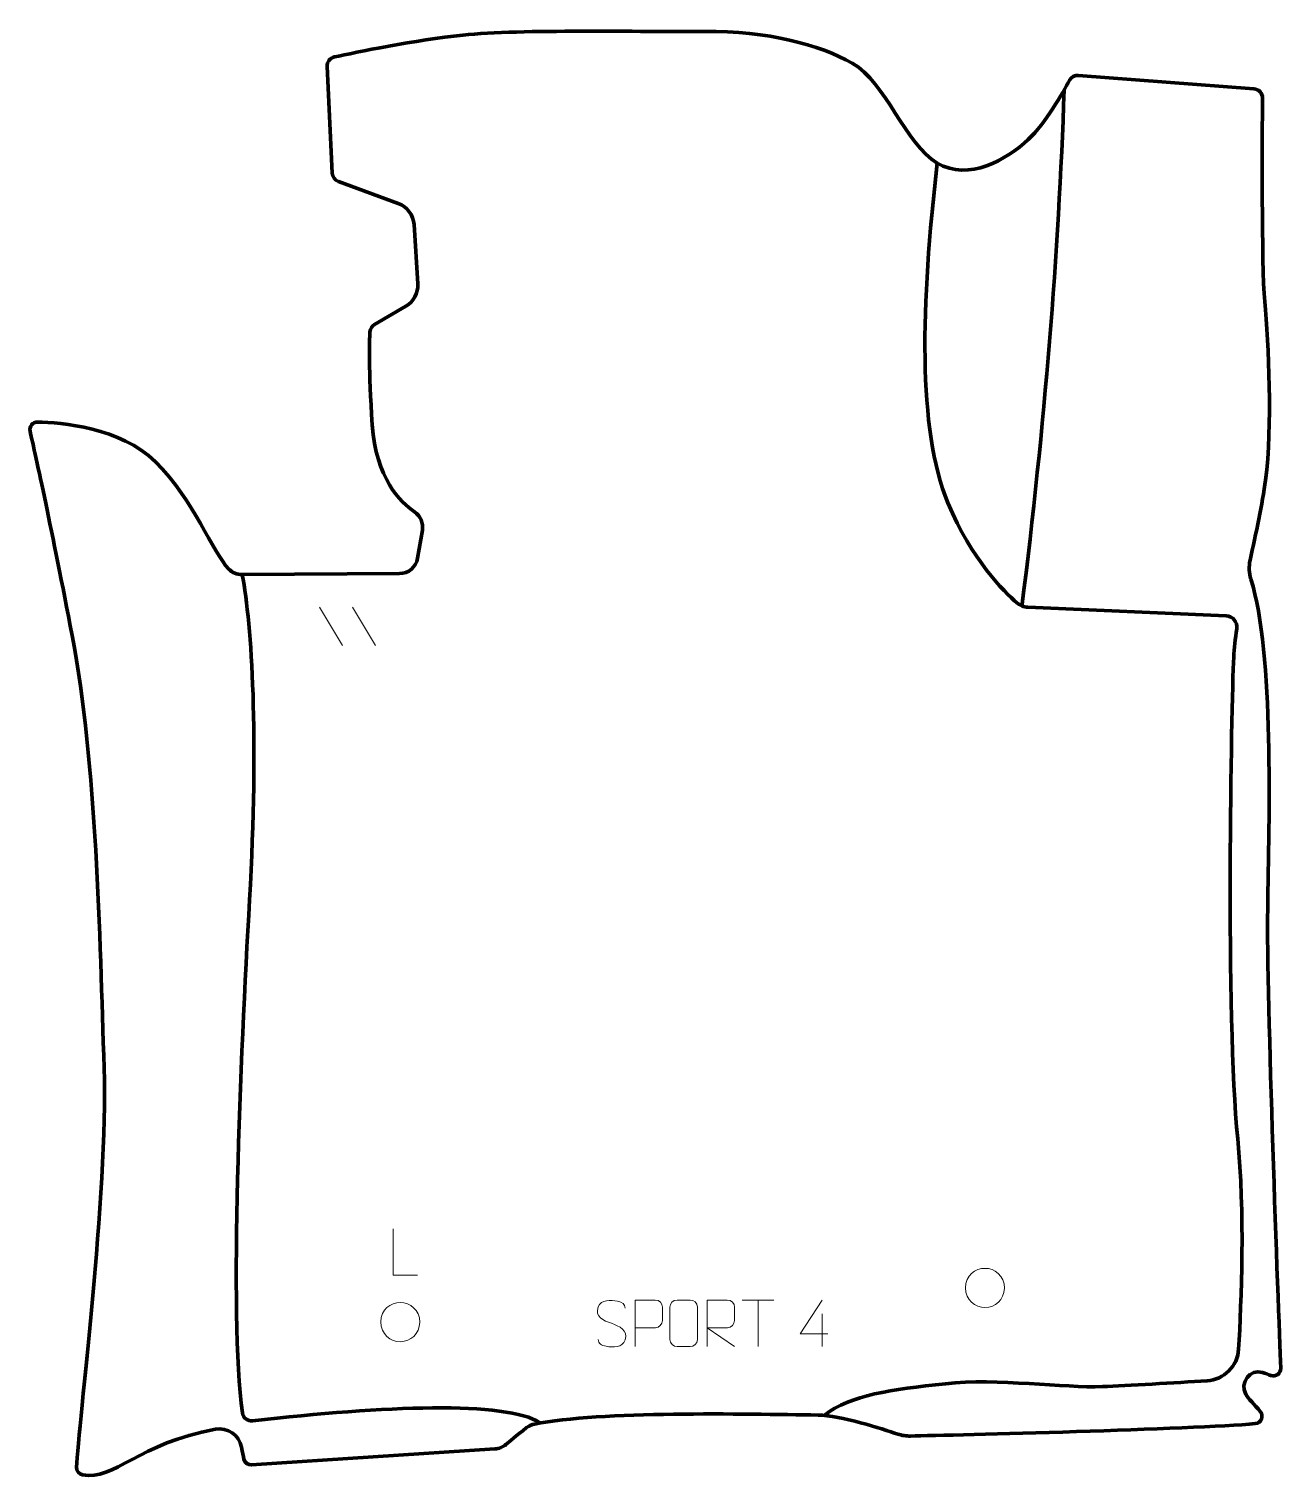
# Model space of a CAD drawing. Header units: millimetres. Extents: x -340 to 332, y -384 to 396.
import ezdxf

# ---------------------------------------------------------------- set-up
doc = ezdxf.new("R2010")
doc.units = ezdxf.units.MM
doc.header["$MEASUREMENT"] = 0
for name, color, linetype in [('layer 1', 7, 'Continuous'), ('layer 2', 7, 'Continuous'), ('layer 3', 7, 'Continuous')]:
    doc.layers.add(name, color=color, linetype=linetype)

msp = doc.modelspace()

# ---------------------------------------------------------------- linework, layer by layer
at = {"layer": 'layer 1', "color": 250, "lineweight": 9}
for points in [[(-183.8256, 85.4063), (-183.8256, 85.4063), (-171.4613, 64.862), (-171.4613, 64.862)], [(-166.0957, 85.4063), (-166.0957, 85.4063), (-153.7314, 64.862), (-153.7314, 64.862)], [(43.1677, -286.5578), (43.1677, -286.5578), (60.1549, -286.5578), (60.1549, -286.5578)], [(51.6615, -311.4878), (51.6615, -311.4878), (51.6615, -286.5343), (51.6615, -286.5343)], [(86.128, -293.8334), (86.128, -293.8334), (86.128, -311.4981), (86.128, -311.4981)]]:
    msp.add_open_spline(points, degree=3, dxfattribs=at)
for points, knots in [([(-131.2831, -273.1651), (-131.2831, -273.1651), (-144.2322, -273.1651), (-144.2322, -273.1651), (-144.2322, -273.1651), (-144.2322, -273.1651), (-144.2322, -248.2115), (-144.2322, -248.2115)], [0, 0, 0, 0, 0.33333333, 0.33333333, 0.33333333, 0.33333333, 1, 1, 1, 1]), ([(162.9507, -279.9098), (163.0214, -273.2694), (168.2954, -269.4234), (173.4507, -269.5204), (173.4507, -269.5204), (178.606, -269.4234), (183.88, -273.4868), (183.9507, -280.1272), (183.9507, -280.1272), (183.5805, -286.4565), (179.1386, -290.4872), (173.4507, -290.5166), (173.4507, -290.5166), (168.2954, -290.6136), (163.0214, -286.5502), (162.9507, -279.9098)], [0, 0, 0, 0, 0.2, 0.2, 0.2, 0.2, 0.4, 0.4, 0.4, 0.4, 0.6, 0.6, 0.6, 0.6, 1, 1, 1, 1]), ([(-150.9615, -298.2607), (-150.8908, -291.6203), (-145.6168, -287.7743), (-140.4615, -287.8713), (-140.4615, -287.8713), (-135.3062, -287.7743), (-130.0322, -291.8377), (-129.9615, -298.4781), (-129.9615, -298.4781), (-130.3317, -304.8074), (-134.7736, -308.8381), (-140.4615, -308.8675), (-140.4615, -308.8675), (-145.6168, -308.9645), (-150.8908, -304.9011), (-150.9615, -298.2607)], [0, 0, 0, 0, 0.2, 0.2, 0.2, 0.2, 0.4, 0.4, 0.4, 0.4, 0.6, 0.6, 0.6, 0.6, 1, 1, 1, 1]), ([(-27.0183, -299.011), (-31.2666, -297.5406), (-36.1747, -295.7448), (-34.1696, -290.2245), (-34.1696, -290.2245), (-32.6661, -286.0846), (-27.4525, -286.4731), (-23.8489, -287.0742), (-23.8489, -287.0742), (-20.9883, -287.5514), (-20.1236, -288.7646), (-19.813, -290.8487)], [0, 0, 0, 0, 0.25, 0.25, 0.25, 0.25, 0.5, 0.5, 0.5, 0.5, 1, 1, 1, 1]), ([(-14.3504, -311.4878), (-14.3504, -311.4878), (-14.3504, -286.5342), (-14.3504, -286.5342), (-14.3504, -286.5342), (-10.7554, -286.5342), (-7.1601, -286.5342), (-3.5647, -286.5342), (-3.5647, -286.5342), (-1.2395, -286.5721), (0.3179, -288.0622), (0.3137, -290.4283), (0.3137, -290.4283), (0.3133, -292.464), (0.3133, -295.5233), (0.3137, -297.5593), (0.3137, -297.5593), (0.3072, -299.4347), (-1.505, -301.3766), (-3.5146, -301.3957), (-3.5146, -301.3957), (-3.5146, -301.3957), (-14.3504, -301.3957), (-14.3504, -301.3957)], [0, 0, 0, 0, 0.14285714, 0.14285714, 0.14285714, 0.14285714, 0.28571429, 0.28571429, 0.28571429, 0.28571429, 0.42857143, 0.42857143, 0.42857143, 0.42857143, 0.57142857, 0.57142857, 0.57142857, 0.57142857, 0.71428571, 0.71428571, 0.71428571, 0.71428571, 1, 1, 1, 1]), ([(8.1417, -286.5346), (10.4674, -286.5346), (12.7935, -286.5346), (15.1196, -286.5346), (15.1196, -286.5346), (17.0662, -286.499), (19.0576, -287.9906), (19.0843, -290.4282), (19.0843, -290.4282), (19.0839, -296.1751), (19.0839, -301.9224), (19.0843, -307.6701), (19.0843, -307.6701), (18.9445, -309.9935), (17.2673, -311.4731), (15.1196, -311.4839), (15.1196, -311.4839), (12.7877, -311.4835), (10.4558, -311.4835), (8.1243, -311.4839), (8.1243, -311.4839), (6.1993, -311.5893), (4.2272, -309.7048), (4.2384, -307.6875), (4.2384, -307.6875), (4.2387, -301.9174), (4.2387, -296.1477), (4.2384, -290.3784), (4.2384, -290.3784), (4.2426, -288.2403), (5.9893, -286.5211), (8.1417, -286.5346)], [0, 0, 0, 0, 0.11111111, 0.11111111, 0.11111111, 0.11111111, 0.22222222, 0.22222222, 0.22222222, 0.22222222, 0.33333333, 0.33333333, 0.33333333, 0.33333333, 0.44444444, 0.44444444, 0.44444444, 0.44444444, 0.55555556, 0.55555556, 0.55555556, 0.55555556, 0.66666667, 0.66666667, 0.66666667, 0.66666667, 0.77777778, 0.77777778, 0.77777778, 0.77777778, 1, 1, 1, 1]), ([(24.3293, -311.4878), (24.3293, -311.4878), (24.3293, -286.5343), (24.3293, -286.5343), (24.3293, -286.5343), (27.9241, -286.5343), (31.5196, -286.5343), (35.1148, -286.5343), (35.1148, -286.5343), (37.4401, -286.572), (38.9974, -288.062), (38.9933, -290.4284), (38.9933, -290.4284), (38.9929, -292.4639), (38.9929, -295.5233), (38.9933, -297.5593), (38.9933, -297.5593), (38.9868, -299.4348), (37.1745, -301.3766), (35.165, -301.3957), (35.165, -301.3957), (35.165, -301.3957), (24.3293, -301.3957), (24.3293, -301.3957), (24.3293, -301.3957), (24.3293, -301.3957), (38.984, -311.4878), (38.984, -311.4878)], [0, 0, 0, 0, 0.125, 0.125, 0.125, 0.125, 0.25, 0.25, 0.25, 0.25, 0.375, 0.375, 0.375, 0.375, 0.5, 0.5, 0.5, 0.5, 0.625, 0.625, 0.625, 0.625, 0.75, 0.75, 0.75, 0.75, 1, 1, 1, 1]), ([(89.0721, -304.5945), (89.0721, -304.5945), (74.2504, -304.5945), (74.2504, -304.5945), (74.2504, -304.5945), (74.2504, -304.5945), (86.128, -286.524), (86.128, -286.524)], [0, 0, 0, 0, 0.33333333, 0.33333333, 0.33333333, 0.33333333, 1, 1, 1, 1]), ([(-27.0183, -299.0111), (-22.9997, -300.6578), (-17.9702, -302.5461), (-19.8042, -307.9064), (-19.8042, -307.9064), (-21.264, -312.1728), (-26.1748, -311.9161), (-29.9009, -311.3614), (-29.9009, -311.3614), (-32.6509, -310.9516), (-33.8718, -309.7381), (-34.2498, -307.6259)], [0, 0, 0, 0, 0.25, 0.25, 0.25, 0.25, 0.5, 0.5, 0.5, 0.5, 1, 1, 1, 1])]:
    msp.add_open_spline(points, degree=3, knots=knots, dxfattribs=at)
at = {"layer": 'layer 2', "color": 230, "lineweight": 200}
msp.add_open_spline([(316.275, 100.4099), (315.2357, 103.7212), (315.0755, 107.2418), (315.8111, 110.6333), (315.8111, 110.6333), (318.9284, 125.0063), (322.4167, 140.8736), (324.109, 153.6452), (324.109, 153.6452), (327.931, 182.4891), (325.735, 226.7438), (323.6718, 249.5157), (323.6718, 249.5157), (321.8891, 269.1902), (322.3321, 339.8181), (322.4855, 358.667), (322.4855, 358.667), (322.5072, 361.2875), (320.4892, 363.4749), (317.8685, 363.676), (317.8685, 363.676), (317.8685, 363.676), (223.6766, 370.909), (223.6766, 370.909), (223.6766, 370.909), (221.7022, 371.0605), (219.8252, 370.0387), (218.8896, 368.2988), (218.8896, 368.2988), (215.3233, 361.668), (205.959, 345.1623), (196.7376, 336.5387), (196.7376, 336.5387), (185.0255, 325.5851), (164.8972, 313.8552), (147.84, 323.8475), (147.84, 323.8475), (130.7826, 333.8399), (120.0772, 367.38), (102.2238, 377.4118), (102.2238, 377.4118), (84.3707, 387.4435), (56.8094, 394.7744), (22.886, 394.4661), (22.886, 394.4661), (-11.0374, 394.1578), (-75.5827, 395.7639), (-106.858, 392.5405), (-106.858, 392.5405), (-132.2169, 389.9268), (-164.5295, 383.2127), (-175.8478, 380.7661), (-175.8478, 380.7661), (-178.2368, 380.2493), (-179.8997, 378.087), (-179.7805, 375.6524), (-179.7805, 375.6524), (-179.7805, 375.6524), (-176.9739, 318.3665), (-176.9739, 318.3665), (-176.9739, 318.3665), (-176.8764, 316.3685), (-175.5898, 314.6221), (-173.7068, 313.9305), (-173.7068, 313.9305), (-173.7068, 313.9305), (-141.5824, 302.134), (-141.5824, 302.134), (-141.5824, 302.134), (-136.7442, 300.3575), (-133.4153, 295.8987), (-133.0972, 290.7685), (-133.0972, 290.7685), (-133.0972, 290.7685), (-131.1208, 258.9177), (-131.1208, 258.9177), (-131.1208, 258.9177), (-130.8175, 254.0301), (-133.3025, 249.3909), (-137.545, 246.9244), (-137.545, 246.9244), (-137.545, 246.9244), (-154.2827, 237.1935), (-154.2827, 237.1935), (-154.2827, 237.1935), (-155.7131, 236.3619), (-156.6386, 234.8779), (-156.7517, 233.227), (-156.7517, 233.227), (-157.121, 227.8401), (-157.5683, 213.5318), (-155.5152, 183.3674), (-155.5152, 183.3674), (-153.562, 154.6779), (-140.4247, 141.7348), (-132.8394, 136.5936), (-132.8394, 136.5936), (-129.6182, 134.4101), (-127.9839, 130.5455), (-128.6295, 126.7166), (-128.6295, 126.7166), (-128.6295, 126.7166), (-131.1529, 111.7426), (-131.1529, 111.7426), (-131.1529, 111.7426), (-131.9577, 106.9667), (-136.0884, 103.4595), (-140.9459, 103.4278), (-140.9459, 103.4278), (-140.9459, 103.4278), (-225.351, 102.8765), (-225.351, 102.8765), (-225.351, 102.8765), (-228.079, 102.8587), (-230.7096, 103.9377), (-232.5966, 105.9031), (-232.5966, 105.9031), (-241.6494, 115.3354), (-250.7801, 142.3093), (-271.987, 163.4841), (-271.987, 163.4841), (-290.5224, 181.9914), (-322.8227, 184.5219), (-335.2611, 184.7827), (-335.2611, 184.7827), (-337.8567, 184.8372), (-339.8119, 182.4514), (-339.2433, 179.9258), (-339.2433, 179.9258), (-336.2426, 166.6089), (-327.4276, 126.6386), (-316.6963, 70.2474), (-316.6963, 70.2474), (-303.402, 0.3869), (-301.8839, -89.7703), (-299.4815, -162.0738), (-299.4815, -162.0738), (-297.2363, -229.6433), (-313.4748, -353.8667), (-314.3037, -376.3216), (-314.3037, -376.3216), (-314.3766, -378.2988), (-312.9808, -380.0122), (-311.0325, -380.3898), (-311.0325, -380.3898), (-294.2622, -383.6375), (-280.7066, -363.2326), (-239.7119, -355.8377), (-239.7119, -355.8377), (-233.2241, -354.6675), (-227.0177, -358.9654), (-225.8013, -365.4265), (-225.8013, -365.4265), (-225.2796, -368.1986), (-224.8057, -370.3625), (-224.4305, -371.9441), (-224.4305, -371.9441), (-223.9802, -373.8423), (-222.2252, -375.1414), (-220.2734, -375.0134), (-220.2734, -375.0134), (-220.2734, -375.0134), (-89.6519, -366.4622), (-89.6519, -366.4622), (-89.6519, -366.4622), (-87.4737, -366.3197), (-85.4025, -365.4715), (-83.7525, -364.0425), (-83.7525, -364.0425), (-81.8892, -362.4285), (-78.5671, -359.6728), (-72.6648, -355.0205), (-72.6648, -355.0205), (-71.4217, -354.0409), (-69.9654, -353.3684), (-68.4126, -353.0614), (-68.4126, -353.0614), (-33.1213, -346.0805), (44.4921, -347.6618), (83.8384, -348.2594), (83.8384, -348.2594), (95.8325, -348.4415), (118.2784, -355.6409), (126.6688, -358.4746), (126.6688, -358.4746), (128.8786, -359.2208), (131.1993, -359.576), (133.5314, -359.522), (133.5314, -359.522), (156.7667, -358.9856), (286.0287, -355.8963), (318.5832, -352.8757), (318.5832, -352.8757), (321.8134, -352.5758), (323.3568, -348.7545), (321.2462, -346.2913), (321.2462, -346.2913), (318.2179, -342.7586), (314.7642, -339.2783), (313.516, -337.0304), (313.516, -337.0304), (310.1097, -330.896), (315.772, -323.3536), (322.4854, -325.3939), (322.4854, -325.3939), (323.6194, -325.7386), (325.8394, -326.5727), (326.9532, -326.9768), (326.9532, -326.9768), (329.6117, -327.9414), (332.3964, -325.8795), (332.286, -323.0533), (332.286, -323.0533), (330.977, -289.5373), (324.5916, -122.8509), (325.2672, -76.6717), (325.2672, -76.6717), (325.9889, -27.3078), (328.7998, 60.5181), (316.275, 100.4099)], degree=3, knots=[0, 0, 0, 0, 0.01785714, 0.01785714, 0.01785714, 0.01785714, 0.03571429, 0.03571429, 0.03571429, 0.03571429, 0.05357143, 0.05357143, 0.05357143, 0.05357143, 0.07142857, 0.07142857, 0.07142857, 0.07142857, 0.08928571, 0.08928571, 0.08928571, 0.08928571, 0.10714286, 0.10714286, 0.10714286, 0.10714286, 0.125, 0.125, 0.125, 0.125, 0.14285714, 0.14285714, 0.14285714, 0.14285714, 0.16071429, 0.16071429, 0.16071429, 0.16071429, 0.17857143, 0.17857143, 0.17857143, 0.17857143, 0.19642857, 0.19642857, 0.19642857, 0.19642857, 0.21428571, 0.21428571, 0.21428571, 0.21428571, 0.23214286, 0.23214286, 0.23214286, 0.23214286, 0.25, 0.25, 0.25, 0.25, 0.26785714, 0.26785714, 0.26785714, 0.26785714, 0.28571429, 0.28571429, 0.28571429, 0.28571429, 0.30357143, 0.30357143, 0.30357143, 0.30357143, 0.32142857, 0.32142857, 0.32142857, 0.32142857, 0.33928571, 0.33928571, 0.33928571, 0.33928571, 0.35714286, 0.35714286, 0.35714286, 0.35714286, 0.375, 0.375, 0.375, 0.375, 0.39285714, 0.39285714, 0.39285714, 0.39285714, 0.41071429, 0.41071429, 0.41071429, 0.41071429, 0.42857143, 0.42857143, 0.42857143, 0.42857143, 0.44642857, 0.44642857, 0.44642857, 0.44642857, 0.46428571, 0.46428571, 0.46428571, 0.46428571, 0.48214286, 0.48214286, 0.48214286, 0.48214286, 0.5, 0.5, 0.5, 0.5, 0.51785714, 0.51785714, 0.51785714, 0.51785714, 0.53571429, 0.53571429, 0.53571429, 0.53571429, 0.55357143, 0.55357143, 0.55357143, 0.55357143, 0.57142857, 0.57142857, 0.57142857, 0.57142857, 0.58928571, 0.58928571, 0.58928571, 0.58928571, 0.60714286, 0.60714286, 0.60714286, 0.60714286, 0.625, 0.625, 0.625, 0.625, 0.64285714, 0.64285714, 0.64285714, 0.64285714, 0.66071429, 0.66071429, 0.66071429, 0.66071429, 0.67857143, 0.67857143, 0.67857143, 0.67857143, 0.69642857, 0.69642857, 0.69642857, 0.69642857, 0.71428571, 0.71428571, 0.71428571, 0.71428571, 0.73214286, 0.73214286, 0.73214286, 0.73214286, 0.75, 0.75, 0.75, 0.75, 0.76785714, 0.76785714, 0.76785714, 0.76785714, 0.78571429, 0.78571429, 0.78571429, 0.78571429, 0.80357143, 0.80357143, 0.80357143, 0.80357143, 0.82142857, 0.82142857, 0.82142857, 0.82142857, 0.83928571, 0.83928571, 0.83928571, 0.83928571, 0.85714286, 0.85714286, 0.85714286, 0.85714286, 0.875, 0.875, 0.875, 0.875, 0.89285714, 0.89285714, 0.89285714, 0.89285714, 0.91071429, 0.91071429, 0.91071429, 0.91071429, 0.92857143, 0.92857143, 0.92857143, 0.92857143, 0.94642857, 0.94642857, 0.94642857, 0.94642857, 0.96428571, 0.96428571, 0.96428571, 0.96428571, 1, 1, 1, 1], dxfattribs=at)
at = {"layer": 'layer 3', "color": 142, "lineweight": 200}
msp.add_open_spline([(215.9684, 363.0452), (213.0608, 275.4765), (205.4986, 182.9794), (193.282, 85.5542)], degree=3, dxfattribs=at)
for points, knots in [([(147.84, 323.8474), (139.1023, 248.1182), (137.1868, 180.7915), (153.5739, 141.3835), (153.5739, 141.3835), (166.2783, 110.8317), (183.7867, 93.6395), (190.5045, 87.821), (190.5045, 87.821), (192.1965, 86.3554), (194.3296, 85.5025), (196.5656, 85.3917), (196.5656, 85.3917), (196.5656, 85.3917), (302.9768, 80.7694), (302.9768, 80.7694), (302.9768, 80.7694), (306.5415, 80.6148), (309.1729, 77.4031), (308.648, 73.8736), (308.648, 73.8736), (307.8418, 68.4505), (307.2686, 63.3256), (307.0366, 58.6422), (307.0366, 58.6422), (305.7397, 32.4577), (302.5871, -134.3049), (309.1826, -199.9773), (309.1826, -199.9773), (313.0974, -238.9576), (311.1155, -287.9991), (309.6649, -312.8279), (309.6649, -312.8279), (309.1311, -321.9578), (301.8483, -329.2514), (292.6937, -329.8307), (292.6937, -329.8307), (275.7845, -330.9012), (249.7027, -332.4934), (236.5769, -332.9954), (236.5769, -332.9954), (216.1933, -333.7754), (179.8424, -328.4054), (152.2838, -331.4163), (152.2838, -331.4163), (122.6952, -334.6488), (101.7363, -337.2819), (87.1495, -348.4124)], [0, 0, 0, 0, 0.07692308, 0.07692308, 0.07692308, 0.07692308, 0.15384615, 0.15384615, 0.15384615, 0.15384615, 0.23076923, 0.23076923, 0.23076923, 0.23076923, 0.30769231, 0.30769231, 0.30769231, 0.30769231, 0.38461538, 0.38461538, 0.38461538, 0.38461538, 0.46153846, 0.46153846, 0.46153846, 0.46153846, 0.53846154, 0.53846154, 0.53846154, 0.53846154, 0.61538462, 0.61538462, 0.61538462, 0.61538462, 0.69230769, 0.69230769, 0.69230769, 0.69230769, 0.76923077, 0.76923077, 0.76923077, 0.76923077, 0.84615385, 0.84615385, 0.84615385, 0.84615385, 1, 1, 1, 1]), ([(-225.3508, 102.8766), (-220.0921, 75.6039), (-216.4443, 16.363), (-221.4037, -71.6833), (-221.4037, -71.6833), (-226.2087, -156.9879), (-232.4662, -294.2993), (-225.2513, -347.0925), (-225.2513, -347.0925), (-224.8844, -349.7764), (-222.434, -351.6754), (-219.7346, -351.3708), (-219.7346, -351.3708), (-149.3168, -343.42), (-83.9384, -340.4339), (-65.2098, -352.4719)], [0, 0, 0, 0, 0.2, 0.2, 0.2, 0.2, 0.4, 0.4, 0.4, 0.4, 0.6, 0.6, 0.6, 0.6, 1, 1, 1, 1])]:
    msp.add_open_spline(points, degree=3, knots=knots, dxfattribs=at)

doc.saveas('drawing.dxf')
